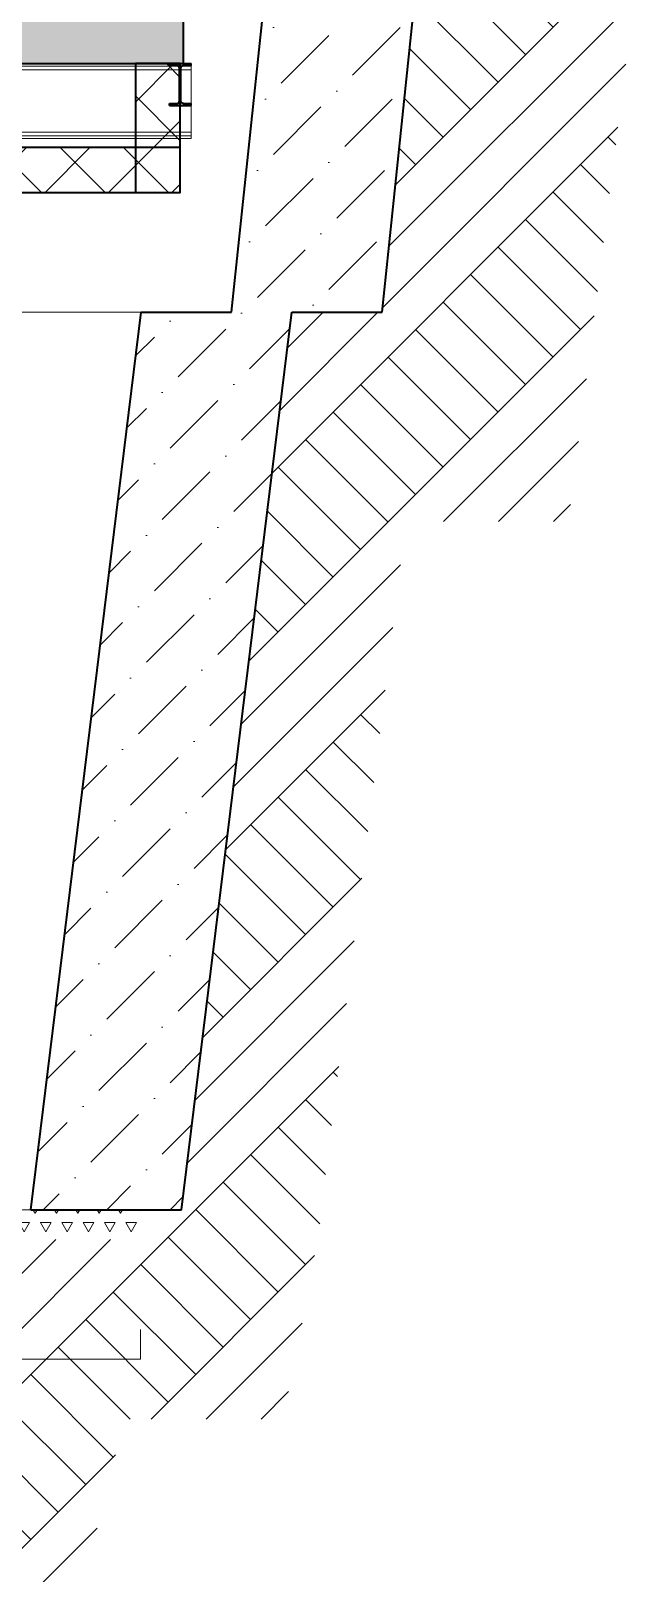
# Model space of a CAD drawing. Header units: millimetres. Extents: x 34668 to 196414, y -30276 to 15801.
# Drawn here: x 188618 to 190622, y -27691 to -22535 of the extents above; entities that cross this region are included whole.
import ezdxf

# ---------------------------------------------------------------- set-up
doc = ezdxf.new("R2010")
doc.units = ezdxf.units.MM
doc.header["$MEASUREMENT"] = 0
for name, color, linetype in [('- Спрятан', 7, 'Continuous'), ('перекрытие', 7, 'Continuous'), ('подп стены Инжзащита', 7, 'Continuous')]:
    doc.layers.add(name, color=color, linetype=linetype)
for name, color, linetype, lineweight in [('- Спрятан_Ном._пера__96', 7, 'Continuous', 13), ('- Спрятан_Ном._пера__98', 7, 'Continuous', 35), ('перекрытие_Ном._пера__94', 252, 'Continuous', 13), ('перекрытие_Ном._пера__99', 7, 'Continuous', 40), ('подп стены Инжзащита_Ном._пера__96', 7, 'Continuous', 13), ('подп стены Инжзащита_Ном._пера__97', 7, 'Continuous', 20), ('подп стены Инжзащита_Ном._пера__98', 7, 'Continuous', 35), ('подп стены Инжзащита_Ном._пера__99', 7, 'Continuous', 40)]:
    doc.layers.add(name, color=color, linetype=linetype, lineweight=lineweight)
pattern_1 = [(45, (115262.05, -26475.72), (-106.06602, 106.06602), []), (135, (115262.05, -26475.72), (106.06602, 106.06602), [])]
pattern_2 = [(45, (115262.05, -26475.72), (-212.132, 212.132), [225, -75, 0, -75]), (45, (115288.56, -26237.07), (-212.132, 212.132), [225, -75, 0, -75])]

# ---------------------------------------------------------------- blocks, each defined once
blk = doc.blocks.new('Элемент разреза_91_1', base_point=(115262, -26475.7))
at = {"layer": 'перекрытие_Ном._пера__94', "linetype": 'Continuous'}
blk.add_hatch(color=256, dxfattribs=at).paths.add_polyline_path([(189128.6, -22644.7), (189128.6, -22425.7), (172422.7, -22425.7), (172422.7, -22644.7)])
at = {"layer": 'перекрытие_Ном._пера__99', "linetype": 'Continuous'}
for p, q in [((189128.6, -22644.7), (189128.6, -22425.7)), ((172422.7, -22644.7), (189128.6, -22644.7))]:
    blk.add_line(p, q, dxfattribs=at)
blk = doc.blocks.new('Элемент разреза_100_1', base_point=(115262, -26475.7))
at = {"layer": 'подп стены Инжзащита_Ном._пера__96', "linetype": 'Continuous'}
for p, q in [((187207.7, -23475.7), (188986.8, -23475.7)), ((187717.7, -26475.7), (188618.4, -26475.7))]:
    blk.add_line(p, q, dxfattribs=at)
blk = doc.blocks.new('Элемент разреза_132_1', base_point=(115262, -26475.7))
at = {"layer": '- Спрятан_Ном._пера__96', "linetype": 'Continuous'}
for p, q in [((184840.5, -22644.7), (184840.5, -22653.7)), ((184840.5, -22653.7), (184840.5, -22657.2)), ((184840.5, -22653.7), (185913.3, -22653.7)), ((184840.5, -22657.2), (184840.5, -22665.7)), ((184840.5, -22665.7), (184840.5, -22873.7)), ((184840.5, -22665.7), (185915.4, -22665.7)), ((185920.1, -22665.7), (187007.7, -22665.7)), ((185922.1, -22653.7), (187007.7, -22653.7)), ((187197.7, -22653.7), (189113.3, -22653.7)), ((187197.7, -22665.7), (189115.4, -22665.7)), ((189120.1, -22665.7), (189154.5, -22665.7)), ((189122.1, -22653.7), (189154.5, -22653.7)), ((189154.2, -22644.7), (189154.5, -22644.7)), ((189154.5, -22644.7), (189154.5, -22653.7)), ((189154.5, -22653.7), (189154.5, -22657.2)), ((189154.5, -22657.2), (189154.5, -22665.7)), ((189154.5, -22665.7), (189154.5, -22873.7)), ((184840.5, -22873.7), (184840.5, -22882.2)), ((184840.5, -22873.7), (187007.7, -22873.7)), ((184840.5, -22882.2), (184840.5, -22885.7)), ((184840.5, -22885.7), (184840.5, -22894.7)), ((184840.5, -22885.7), (187007.7, -22885.7)), ((187197.7, -22873.7), (189154.5, -22873.7)), ((187207.7, -22885.7), (189154.5, -22885.7)), ((189154.5, -22873.7), (189154.5, -22882.2)), ((189154.5, -22882.2), (189154.5, -22885.7)), ((189154.5, -22885.7), (189154.5, -22894.7)), ((184840.5, -22894.7), (187007.7, -22894.7)), ((187207.7, -22894.7), (189154.5, -22894.7))]:
    blk.add_line(p, q, dxfattribs=at)
blk = doc.blocks.new('Элемент разреза_142_1', base_point=(115262, -26475.7))
at = {"layer": '- Спрятан_Ном._пера__96', "linetype": 'Continuous', "lineweight": 25}
blk.add_hatch(color=7, dxfattribs=at).paths.add_polyline_path([(189154.2, -22784.7), (189154.2, -22777.8), (189127.1, -22777.8), (189122.1, -22775.8), (189120.1, -22770.8), (189120.1, -22658.6), (189122.1, -22653.7), (189127.1, -22651.6), (189154.2, -22651.6), (189154.2, -22644.7), (189081.2, -22644.7), (189081.2, -22651.6), (189108.4, -22651.6), (189113.3, -22653.7), (189115.4, -22658.6), (189115.4, -22770.8), (189113.3, -22775.8), (189108.4, -22777.8), (189081.2, -22777.8), (189081.2, -22784.7)])
at = {"layer": '- Спрятан_Ном._пера__98', "linetype": 'Continuous'}
for p, q in [((189081.2, -22644.7), (189154.2, -22644.7)), ((189081.2, -22651.6), (189081.2, -22644.7)), ((189081.2, -22651.6), (189108.4, -22651.6)), ((189113.3, -22653.7), (189108.4, -22651.6)), ((189115.4, -22658.6), (189113.3, -22653.7)), ((189115.4, -22770.8), (189115.4, -22658.6)), ((189120.1, -22658.6), (189122.1, -22653.7)), ((189120.1, -22770.8), (189120.1, -22658.6)), ((189122.1, -22653.7), (189127.1, -22651.6)), ((189127.1, -22651.6), (189154.2, -22651.6)), ((189154.2, -22651.6), (189154.2, -22644.7)), ((189081.2, -22777.8), (189108.4, -22777.8)), ((189081.2, -22784.7), (189081.2, -22777.8)), ((189081.2, -22784.7), (189154.2, -22784.7)), ((189108.4, -22777.8), (189113.3, -22775.8)), ((189113.3, -22775.8), (189115.4, -22770.8)), ((189122.1, -22775.8), (189120.1, -22770.8)), ((189127.1, -22777.8), (189122.1, -22775.8)), ((189127.1, -22777.8), (189154.2, -22777.8)), ((189154.2, -22784.7), (189154.2, -22777.8))]:
    blk.add_line(p, q, dxfattribs=at)
blk = doc.blocks.new('Элемент разреза_180_1', base_point=(115262, -26475.7))
at = {"layer": 'подп стены Инжзащита_Ном._пера__96', "linetype": 'Continuous'}
h = blk.add_hatch(dxfattribs=at)
h.set_pattern_fill('Ж_Б_2_0001', color=256, style=0, pattern_type=2)
h.set_pattern_definition(pattern_2)
h.paths.add_polyline_path([(189122.2, -26475.7), (189490.5, -23475.7), (188986.8, -23475.7), (188618.4, -26475.7)])
at = {"layer": 'подп стены Инжзащита_Ном._пера__99', "linetype": 'Continuous'}
for p, q in [((188618.4, -26475.7), (188986.8, -23475.7)), ((188986.8, -23475.7), (189289.5, -23475.7)), ((189122.2, -26475.7), (189490.5, -23475.7)), ((188618.4, -26475.7), (189122.2, -26475.7))]:
    blk.add_line(p, q, dxfattribs=at)
blk = doc.blocks.new('Элемент разреза_181_1', base_point=(115262, -26475.7))
at = {"layer": 'подп стены Инжзащита_Ном._пера__96', "linetype": 'Continuous'}
h = blk.add_hatch(dxfattribs=at)
h.set_pattern_fill('Ж_Б_2_0001', color=256, style=0, pattern_type=2)
h.set_pattern_definition(pattern_2)
h.paths.add_polyline_path([(189792.3, -23475.7), (190107.6, -20475.7), (189604.8, -20475.7), (189289.5, -23475.7)])
at = {"layer": 'подп стены Инжзащита_Ном._пера__99', "linetype": 'Continuous'}
for p, q in [((189289.5, -23475.7), (189604.8, -20475.7)), ((189604.8, -20475.7), (189904.8, -20475.7)), ((189792.3, -23475.7), (190107.6, -20475.7)), ((189490.5, -23475.7), (189792.3, -23475.7))]:
    blk.add_line(p, q, dxfattribs=at)

msp = doc.modelspace()

# ---------------------------------------------------------------- hatches: boundary and pattern name
at = {"layer": 'подп стены Инжзащита_Ном._пера__97', "linetype": 'Continuous'}
h = msp.add_hatch(dxfattribs=at)
h.set_pattern_fill('ГРУНТ_0001', color=256, style=0, pattern_type=2)
h.set_pattern_definition([(45, (115262.05, -26475.72), (-275.7716, 275.7716), []), (45, (115170.1, -26383.8), (-551.543, 551.543), []), (45, (115078.2, -26291.9), (-551.543, 551.543), []), (135, (114986.27, -26199.95), (91.92388, 91.92388), [390, -390])])
h.paths.add_polyline_path([(190107.6, -20475.7), (190407.6, -20475.7), (190629.6, -18363.9), (196413.6, -18363.9), (196413.6, -18968.4), (191257.3, -18968.4), (190901.8, -21815.9), (190711.7, -21815.9), (190415.8, -24175.7), (189871.5, -24175.7), (189584.6, -26512.4), (189584.6, -26529.1), (189548.8, -26732.1), (189462, -27175.7), (188930.6, -27175.7), (188750.6, -27895.6), (187863.8, -27895.6), (187863.8, -27700.5), (188303.3, -27700.5), (188483.2, -26575.7), (188984.6, -26575.7), (188984.6, -26475.7), (189120.1, -26492.4), (189490.5, -23475.7), (189792.3, -23475.7)])
h = msp.add_hatch(dxfattribs=at)
h.set_pattern_fill('УТЕПЛИТ_МЕЛКИЙ_0001', color=256, style=0, pattern_type=2)
h.set_pattern_definition(pattern_1)
h.paths.add_polyline_path([(189117.7, -23075.7), (189117.7, -22644.7), (188967.7, -22644.7), (188967.7, -23075.7)])
h = msp.add_hatch(dxfattribs=at)
h.set_pattern_fill('УТЕПЛИТ_МЕЛКИЙ_0001', color=256, style=0, pattern_type=2)
h.set_pattern_definition(pattern_1)
h.paths.add_polyline_path([(172592.7, -23075.7), (189117.7, -23075.7), (189117.7, -22925.7), (172592.7, -22925.7)])
h = msp.add_hatch(dxfattribs=at)
h.set_pattern_fill('TRIANG_0001', color=256, style=0, pattern_type=2)
h.set_pattern_definition([(120, (930903.164, 191468.54), (35.718737, 61.8666824), [35.71875, -35.71875]), (60, (930903.164, 191468.54), (71.437487, 7.4e-06), [35.71875, -35.71875]), (180, (930921.02, 191499.47), (-35.71875, 61.866675), [35.71875, -35.71875])])
h.paths.add_polyline_path([(188984.6, -26475.7), (188984.6, -26575.7), (188484.6, -26575.7), (188484.6, -26475.7)])

# ---------------------------------------------------------------- linework, layer by layer
for p, q in [((188984.6, -26875.7), (188984.6, -26975.7)), ((188984.6, -26975.7), (188484.6, -26975.7))]:
    msp.add_line(p, q, dxfattribs=at)
at = {"layer": 'подп стены Инжзащита_Ном._пера__98', "linetype": 'Continuous', "flags": 128}
for points in [[(189117.7, -23075.7), (189117.7, -22644.7), (188967.7, -22644.7), (188967.7, -23075.7)], [(172592.7, -23075.7), (189117.7, -23075.7), (189117.7, -22925.7), (172592.7, -22925.7)]]:
    msp.add_lwpolyline(points, close=True, dxfattribs=at)

# ---------------------------------------------------------------- block references
at = {"layer": '- Спрятан'}
for name in ['Элемент разреза_132_1', 'Элемент разреза_142_1']:
    msp.add_blockref(name, (115262, -26475.7), dxfattribs=at)
at = {"layer": 'перекрытие'}
msp.add_blockref('Элемент разреза_91_1', (115262, -26475.7), dxfattribs=at)
at = {"layer": 'подп стены Инжзащита'}
for name in ['Элемент разреза_181_1', 'Элемент разреза_100_1', 'Элемент разреза_180_1']:
    msp.add_blockref(name, (115262, -26475.7), dxfattribs=at)

doc.saveas('drawing.dxf')
